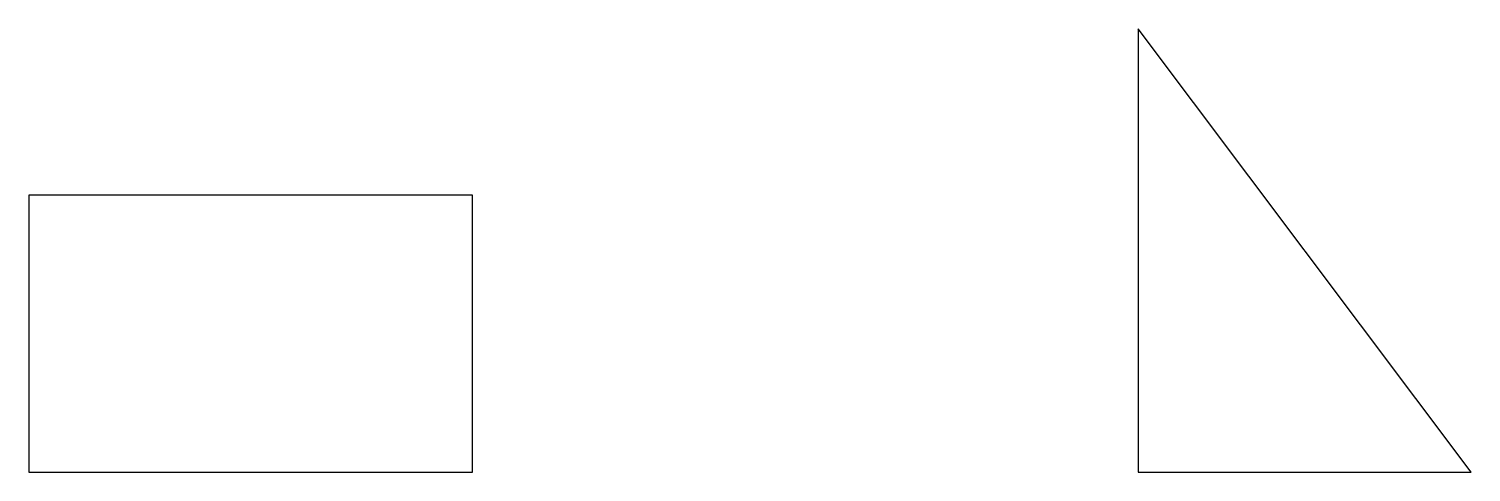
# Model space of a CAD drawing. Header units: metres. Extents: x 500000 to 500130, y 3870000 to 3870040.
import ezdxf

# ---------------------------------------------------------------- set-up
doc = ezdxf.new("R2010")
doc.units = ezdxf.units.M
doc.layers.add('PARCEL', color=7, linetype='Continuous')

msp = doc.modelspace()

# ---------------------------------------------------------------- linework, layer by layer
at = {"layer": 'PARCEL'}
for points in [[(500100, 3870000), (500130, 3870000), (500100, 3870040)], [(500000, 3870000), (500040, 3870000), (500040, 3870025), (500000, 3870025)]]:
    msp.add_lwpolyline(points, close=True, dxfattribs=at)

doc.saveas('drawing.dxf')
